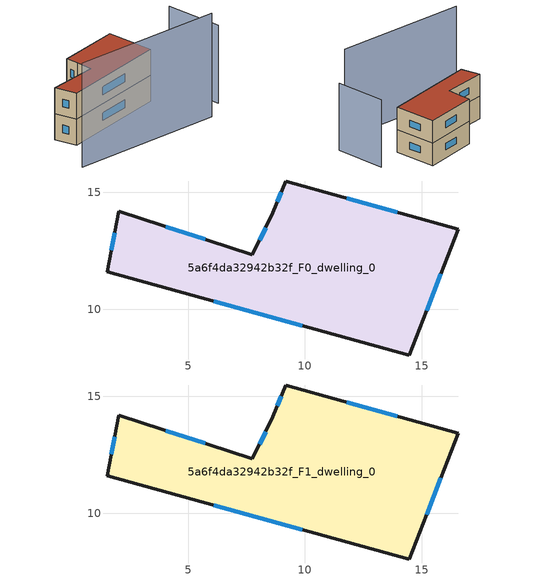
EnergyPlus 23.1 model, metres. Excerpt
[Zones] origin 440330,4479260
5a6f4da32942b32f_F0_dwelling_0
 floor ground (EU_floor_Construction): 16.56,13.42 14.46,8.04 1.54,11.6 2.03,14.2 7.75,12.33 8.63,14.13 9.18,15.49 z0
 wall outside (EU_wall_Construction): 16.56,13.42 9.18,15.49 8.63,14.13 7.75,12.33 2.03,14.2 1.54,11.6 14.46,8.04 16.56,13.42 z0:3
 window (EU_Window_Construction): 13.95,14.15 11.79,14.76 / 15.2,9.95 15.82,11.52 / 6.11,10.34 9.89,9.3 / 1.85,13.28 1.71,12.52 / 5.73,12.99 4.05,13.54 / 8.32,13.49 8.06,12.96 / 8.98,15.01 8.82,14.61 z1.06:1.94
5a6f4da32942b32f_F1_dwelling_0
 floor to 5a6f4da32942b32f_F0_dwelling_0 (EU_floor_Construction): 16.56,13.42 14.46,8.04 1.54,11.6 2.03,14.2 7.75,12.33 8.63,14.13 9.18,15.49 z3
 wall outside (EU_wall_Construction): 16.56,13.42 9.18,15.49 8.63,14.13 7.75,12.33 2.03,14.2 1.54,11.6 14.46,8.04 16.56,13.42 z3:6
 window (EU_Window_Construction): 13.95,14.15 11.79,14.76 / 15.2,9.95 15.82,11.52 / 6.11,10.34 9.89,9.3 / 1.85,13.28 1.71,12.52 / 5.73,12.99 4.05,13.54 / 8.32,13.49 8.06,12.96 / 8.98,15.01 8.82,14.61 z4.06:4.94
 roof outside (EU_roof_Construction): 14.46,8.04 16.56,13.42 9.18,15.49 8.63,14.13 7.75,12.33 2.03,14.2 1.54,11.6 z6
shading: 16.34,1.25 19.11,7.68 z0:9; -3.29,9.21 12.98,0.72 z0:12
[Building]
EU S2 Campaign: North Axis=0; Terrain=City; Solar Distribution=FullExterior
[Site:Location]
Madrid: Latitude=40.5; Longitude=-3.5; Time Zone=1; Elevation=609
[SizingPeriod:WeatherFileDays]
AnnualSizingPeriod: Begin Month=1; Begin Day of Month=1; End Month=12; End Day of Month=31; Day of Week for Start Day=Monday; Use Weather File Daylight Saving Period=No; Use Weather File Rain and Snow Indicators=No
[MATERIAL]
EU_InternalMass_Material: Roughness=MediumRough; Thickness=0.1; Conductivity=1; Density=1800; Specific Heat=900; Thermal Absorptance=0.9; Solar Absorptance=0.7; Visible Absorptance=0.7
[MATERIAL:NOMASS] Roughness=MediumRough; Thermal Absorptance=0.9; Solar Absorptance=0.7; Visible Absorptance=0.7
Name | Thermal Resistance
EU_wall_NoMass | 0.437402
EU_roof_NoMass | 0.410706
EU_floor_NoMass | 0.598667
[WINDOWMATERIAL:SIMPLEGLAZINGSYSTEM]
EU_Window_SimpleGlazing: UFactor=3.99879; Solar Heat Gain Coefficient=0.85; Visible Transmittance=0.85
[CONSTRUCTION]
EU_wall_Construction: EU_wall_NoMass
EU_roof_Construction: EU_roof_NoMass
EU_floor_Construction: EU_floor_NoMass
EU_Window_Construction: EU_Window_SimpleGlazing
EU_InternalMass_Construction: EU_InternalMass_Material
[ZONE] Type=1; Multiplier=1; Ceiling Height=autocalculate; Floor Area=autocalculate; Part of Total Floor Area=Yes
Name | Volume
5a6f4da32942b32f_F0_dwelling_0 | 177.73
5a6f4da32942b32f_F1_dwelling_0 | 177.729
[INTERNALMASS] Construction=EU_InternalMass_Construction; Surface Area=59.2432
Name | Zone or ZoneList
5a6f4da32942b32f_F0_dwelling_0_EU_InternalMass | 5a6f4da32942b32f_F0_dwelling_0
5a6f4da32942b32f_F1_dwelling_0_EU_InternalMass | 5a6f4da32942b32f_F1_dwelling_0
[OTHEREQUIPMENT] Fuel Type=Electricity; Design Level Calculation Method=Watts/Area; Power per Zone Floor Area=1; Fraction Latent=0; Fraction Radiant=0; Fraction Lost=0; Carbon Dioxide Generation Rate=0; EndUse Subcategory=EU_Step8_InternalGains
Name | Zone or ZoneList or Space or SpaceList | Schedule
EU_Step8_InternalGain_5a6f4da32942b32f_F0_dwelling_0_f000 | 5a6f4da32942b32f_F0_dwelling_0 | EU_Step8_GainSchedule_5a6f4da32942b32f_F0_dwelling_0_f000
EU_Step8_InternalGain_5a6f4da32942b32f_F1_dwelling_0_f000 | 5a6f4da32942b32f_F1_dwelling_0 | EU_Step8_GainSchedule_5a6f4da32942b32f_F1_dwelling_0_f000
[ZONEVENTILATION:DESIGNFLOWRATE] Schedule=EU_AlwaysOn; Design Flow Rate Calculation Method=AirChanges/Hour; Air Changes per Hour=0.6749; Ventilation Type=Natural; Fan Pressure Rise=0; Fan Total Efficiency=1; Constant Term Coefficient=1; Temperature Term Coefficient=0; Velocity Term Coefficient=0; Velocity Squared Term Coefficient=0; Minimum Indoor Temperature=-100; Maximum Indoor Temperature=100; Delta Temperature=-100; Minimum Outdoor Temperature=-100; Maximum Outdoor Temperature=100; Maximum Wind Speed=40
Name | Zone or ZoneList or Space or SpaceList
EU_ConstantAir_5a6f4da32942b32f_F0_dwelling_0 | 5a6f4da32942b32f_F0_dwelling_0
EU_ConstantAir_5a6f4da32942b32f_F1_dwelling_0 | 5a6f4da32942b32f_F1_dwelling_0
[HVACTEMPLATE:THERMOSTAT] Constant Heating Setpoint=20; Constant Cooling Setpoint=50
EU_HeatOnly_5a6f4da32942b32f_F0_dwelling_0; EU_HeatOnly_5a6f4da32942b32f_F1_dwelling_0
[HVACTEMPLATE:ZONE:IDEALLOADSAIRSYSTEM] System Availability Schedule=EU_AlwaysOn; Maximum Heating Supply Air Temperature=50; Minimum Cooling Supply Air Temperature=13; Maximum Heating Supply Air Humidity Ratio=0.0156; Minimum Cooling Supply Air Humidity Ratio=0.0077; Heating Limit=NoLimit; Cooling Limit=NoLimit; Heating Availability Schedule=EU_AlwaysOn; Cooling Availability Schedule=EU_CoolingOff; Dehumidification Control Type=ConstantSensibleHeatRatio; Cooling Sensible Heat Ratio=0.7; Dehumidification Setpoint=60; Humidification Control Type=None; Humidification Setpoint=30; Outdoor Air Method=None; Outdoor Air Flow Rate per Person=0.00944; Outdoor Air Flow Rate per Zone Floor Area=0; Outdoor Air Flow Rate per Zone=0; Demand Controlled Ventilation Type=None; Outdoor Air Economizer Type=NoEconomizer; Heat Recovery Type=None; Sensible Heat Recovery Effectiveness=0.7; Latent Heat Recovery Effectiveness=0.65
Name | Template Thermostat
5a6f4da32942b32f_F0_dwelling_0 | EU_HeatOnly_5a6f4da32942b32f_F0_dwelling_0
5a6f4da32942b32f_F1_dwelling_0 | EU_HeatOnly_5a6f4da32942b32f_F1_dwelling_0
[SIZING:ZONE] Zone Cooling Design Supply Air Temperature Input Method=SupplyAirTemperature; Zone Cooling Design Supply Air Temperature=13; Zone Heating Design Supply Air Temperature Input Method=SupplyAirTemperature; Zone Heating Design Supply Air Temperature=50; Zone Cooling Design Supply Air Humidity Ratio=0.008; Zone Heating Design Supply Air Humidity Ratio=0.008; Cooling Design Air Flow Method=DesignDay; Cooling Design Air Flow Rate=0; Cooling Minimum Air Flow per Zone Floor Area=0.000762; Cooling Minimum Air Flow=0; Cooling Minimum Air Flow Fraction=0.2; Heating Design Air Flow Method=DesignDay; Heating Design Air Flow Rate=0; Heating Maximum Air Flow per Zone Floor Area=0.002032; Heating Maximum Air Flow=0.141576; Heating Maximum Air Flow Fraction=0.3; Account for Dedicated Outdoor Air System=No; Dedicated Outdoor Air System Control Strategy=NeutralSupplyAir; Dedicated Outdoor Air Low Setpoint Temperature for Design=autosize; Dedicated Outdoor Air High Setpoint Temperature for Design=autosize; Zone Load Sizing Method=Sensible Load Only No Latent Load; Zone Latent Cooling Design Supply Air Humidity Ratio Input Method=HumidityRatioDifference; Zone Cooling Design Supply Air Humidity Ratio Difference=0.005; Zone Latent Heating Design Supply Air Humidity Ratio Input Method=HumidityRatioDifference; Zone Humidification Design Supply Air Humidity Ratio Difference=0.005
5a6f4da32942b32f_F0_dwelling_0; 5a6f4da32942b32f_F1_dwelling_0
[SCHEDULE:CONSTANT]
Name | Hourly Value
EU_AlwaysOn | 1
EU_CoolingOff | 0
[SCHEDULE:FILE] Column Number=1; Rows to Skip at Top=0; Number of Hours of Data=8760; Column Separator=Comma; Interpolate to Timestep=No; Minutes per Item=60; Adjust Schedule for Daylight Savings=Yes
Name | File
EU_Step8_GainSchedule_5a6f4da32942b32f_F0_dwelling_0_f000 | ../../schedules/5a6f4da32942b32f/5a6f4da32942b32f_F0_dwelling_0_f000_gain.csv
EU_Step8_GainSchedule_5a6f4da32942b32f_F1_dwelling_0_f000 | ../../schedules/5a6f4da32942b32f/5a6f4da32942b32f_F1_dwelling_0_f000_gain.csv
